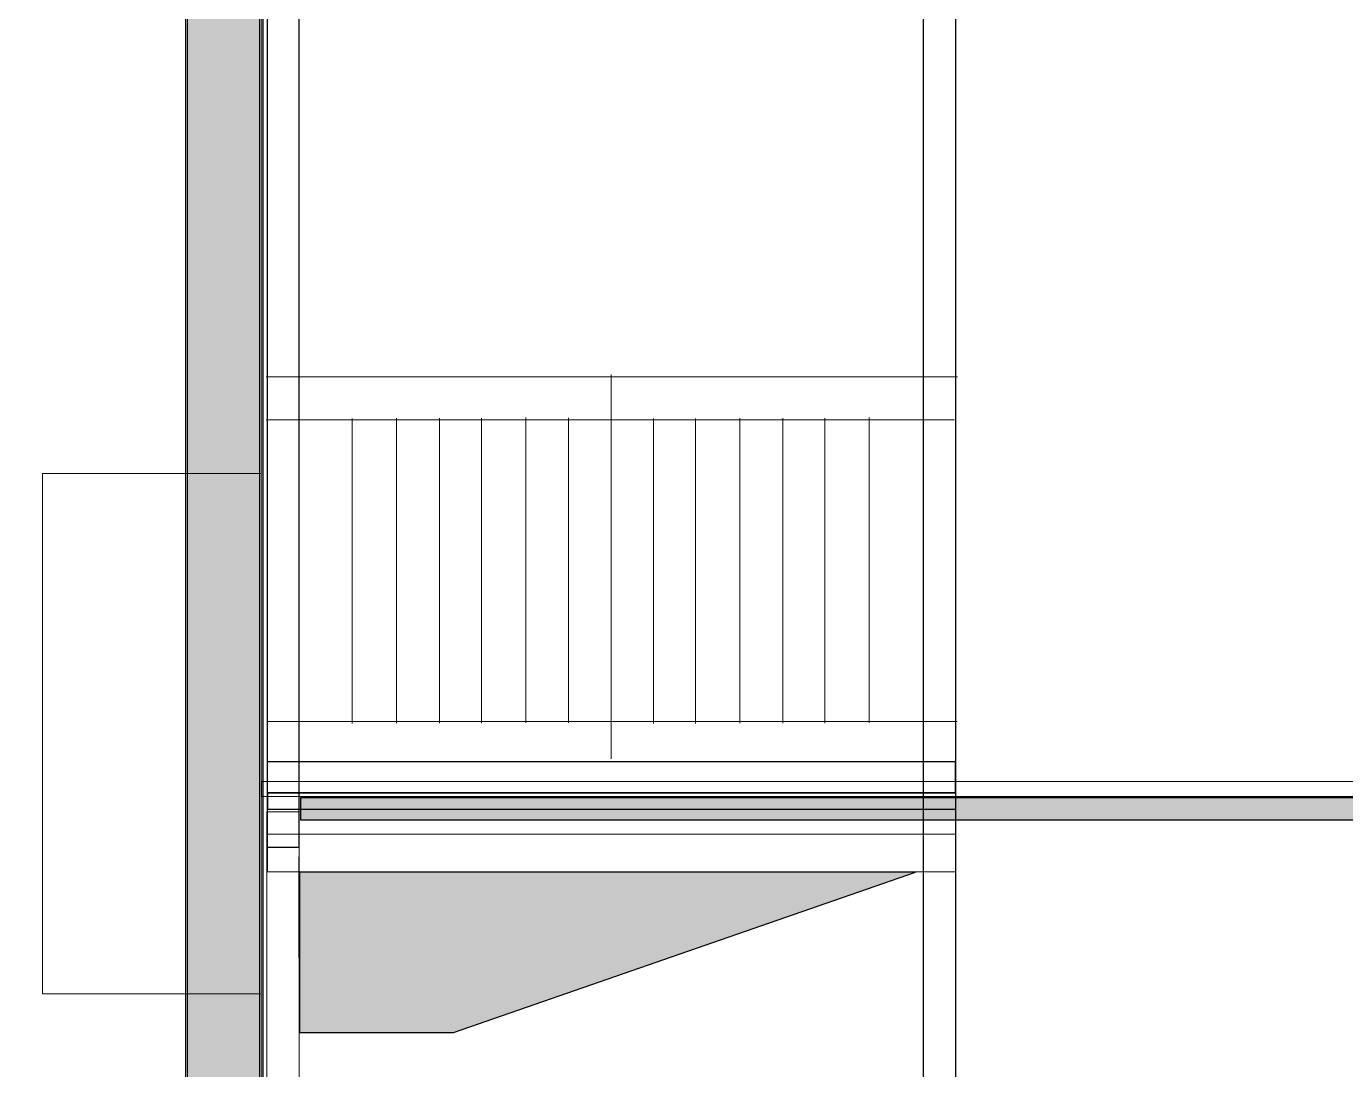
# Model space of a CAD drawing. Header units: millimetres. Extents: x 2 to 42044, y 4087 to 28530.
# Drawn here: x 18308 to 22121, y 11555 to 14569 of the extents above; entities that cross this region are included whole.
import ezdxf

# ---------------------------------------------------------------- set-up
doc = ezdxf.new("R2010")
doc.units = ezdxf.units.MM
doc.header["$LTSCALE"] = 50
for name, color, linetype in [('01_Daemmung_neu', 9, 'Continuous'), ('02_Grundstuecksgrenze', 8, 'Continuous'), ('03_Sanitaer', 5, 'Continuous'), ('05_Linien_stark', 7, 'Continuous'), ('06_Linien_fein', 3, 'Continuous')]:
    doc.layers.add(name, color=color, linetype=linetype)

msp = doc.modelspace()

# ---------------------------------------------------------------- hatches: boundary and pattern name
at = {"layer": '01_Daemmung_neu'}
msp.add_hatch(color=7, dxfattribs=at).paths.add_polyline_path([(18769, 16706.2), (18991.4, 16706.2), (18991.4, 8604.8), (18769, 8604.8)])
at = {"layer": '02_Grundstuecksgrenze', "transparency": 33554541}
msp.add_hatch(color=7, dxfattribs=at).paths.add_polyline_path([(19100.9, 12341.5), (32174.7, 12341.5), (32174.7, 12275.6), (19100.9, 12275.6)])
at = {"layer": '03_Sanitaer', "transparency": 33554493}
msp.add_hatch(color=7, dxfattribs=at).paths.add_polyline_path([(20878.4, 12125.7), (19097.5, 12125.7), (19097.5, 11662), (19542.7, 11662)])

# ---------------------------------------------------------------- linework, layer by layer
at = {"layer": '01_Daemmung_neu'}
msp.add_lwpolyline([(18769, 16706.2), (18991.4, 16706.2), (18991.4, 8604.8), (18769, 8604.8)], close=True, dxfattribs=at)
at = {"layer": '02_Grundstuecksgrenze'}
msp.add_lwpolyline([(19100.9, 12341.5), (32174.7, 12341.5), (32174.7, 12275.6), (19100.9, 12275.6)], close=True, dxfattribs=at)
at = {"layer": '03_Sanitaer'}
msp.add_lwpolyline([(20878.4, 12125.7), (19097.5, 12125.7), (19097.5, 11662), (19542.7, 11662)], close=True, dxfattribs=at)
at = {"layer": '05_Linien_stark', "lineweight": 15}
for p, q in [((20999.2, 13556.1), (19000.6, 13556.1)), ((19997.9, 13563), (19997.9, 12453)), ((20990.7, 13432.1), (19001, 13432.1)), ((19249.6, 13436), (19249.6, 12554.7)), ((19377.4, 13437.1), (19377.4, 12555.8)), ((19501.7, 13437.4), (19501.7, 12556.1)), ((19623.4, 13437.5), (19623.4, 12556.1)), ((19751.2, 13438.6), (19751.2, 12557.2)), ((19875, 13437.7), (19875, 12556.4)), ((20120.6, 13435.9), (20120.6, 12554.5)), ((20242.3, 13435.9), (20242.3, 12554.6)), ((20370.1, 13437.1), (20370.1, 12555.7)), ((20494.4, 13437.3), (20494.4, 12556)), ((20616.1, 13437.4), (20616.1, 12556.1)), ((20743.9, 13438.5), (20743.9, 12557.2)), ((20998, 12560.9), (19004.3, 12560.9))]:
    msp.add_line(p, q, dxfattribs=at)
at = {"layer": '05_Linien_stark', "lineweight": 25}
for points in [[(19004.7, 19282.2), (19095.6, 19282.2), (19095.6, 12196.3), (19004.7, 12196.3)], [(20901, 19283), (20993.1, 19283), (20993.1, 8374.8), (20901, 8374.8)], [(19005.4, 12445.5), (20992.5, 12445.5), (20992.5, 12354.1), (19005.4, 12354.1)], [(19006, 12354.1), (20993.2, 12354.1), (20993.2, 12306), (19006, 12306)]]:
    msp.add_lwpolyline(points, close=True, dxfattribs=at)
at = {"layer": '05_Linien_stark', "lineweight": 18}
for points in [[(7391, 18081.1), (18982.2, 18081.1), (18982.2, 7005.9), (7391, 7005.9)], [(18773.5, 16701.8), (18987, 16701.8), (18987, 8609.3), (18773.5, 8609.3)], [(18354.5, 13277.1), (18986.6, 13277.1), (18986.6, 11773.7), (18354.5, 11773.7)]]:
    msp.add_lwpolyline(points, close=True, dxfattribs=at)
at = {"layer": '05_Linien_stark', "lineweight": 20}
for points in [[(18987.9, 12387.2), (32276.2, 12387.2), (32276.2, 12344.1), (18987.9, 12344.1)], [(19003.3, 12299.4), (19096.4, 12299.4), (19096.4, 8182.9), (19003.3, 8182.9)], [(19005.4, 12235), (20993.1, 12235), (20993.1, 12125.9), (19005.4, 12125.9)]]:
    msp.add_lwpolyline(points, close=True, dxfattribs=at)
at = {"layer": '06_Linien_fein', "lineweight": 9}
msp.add_line((19095.6, 11878.5), (19095.6, 12169.2), dxfattribs=at)

doc.saveas('drawing.dxf')
